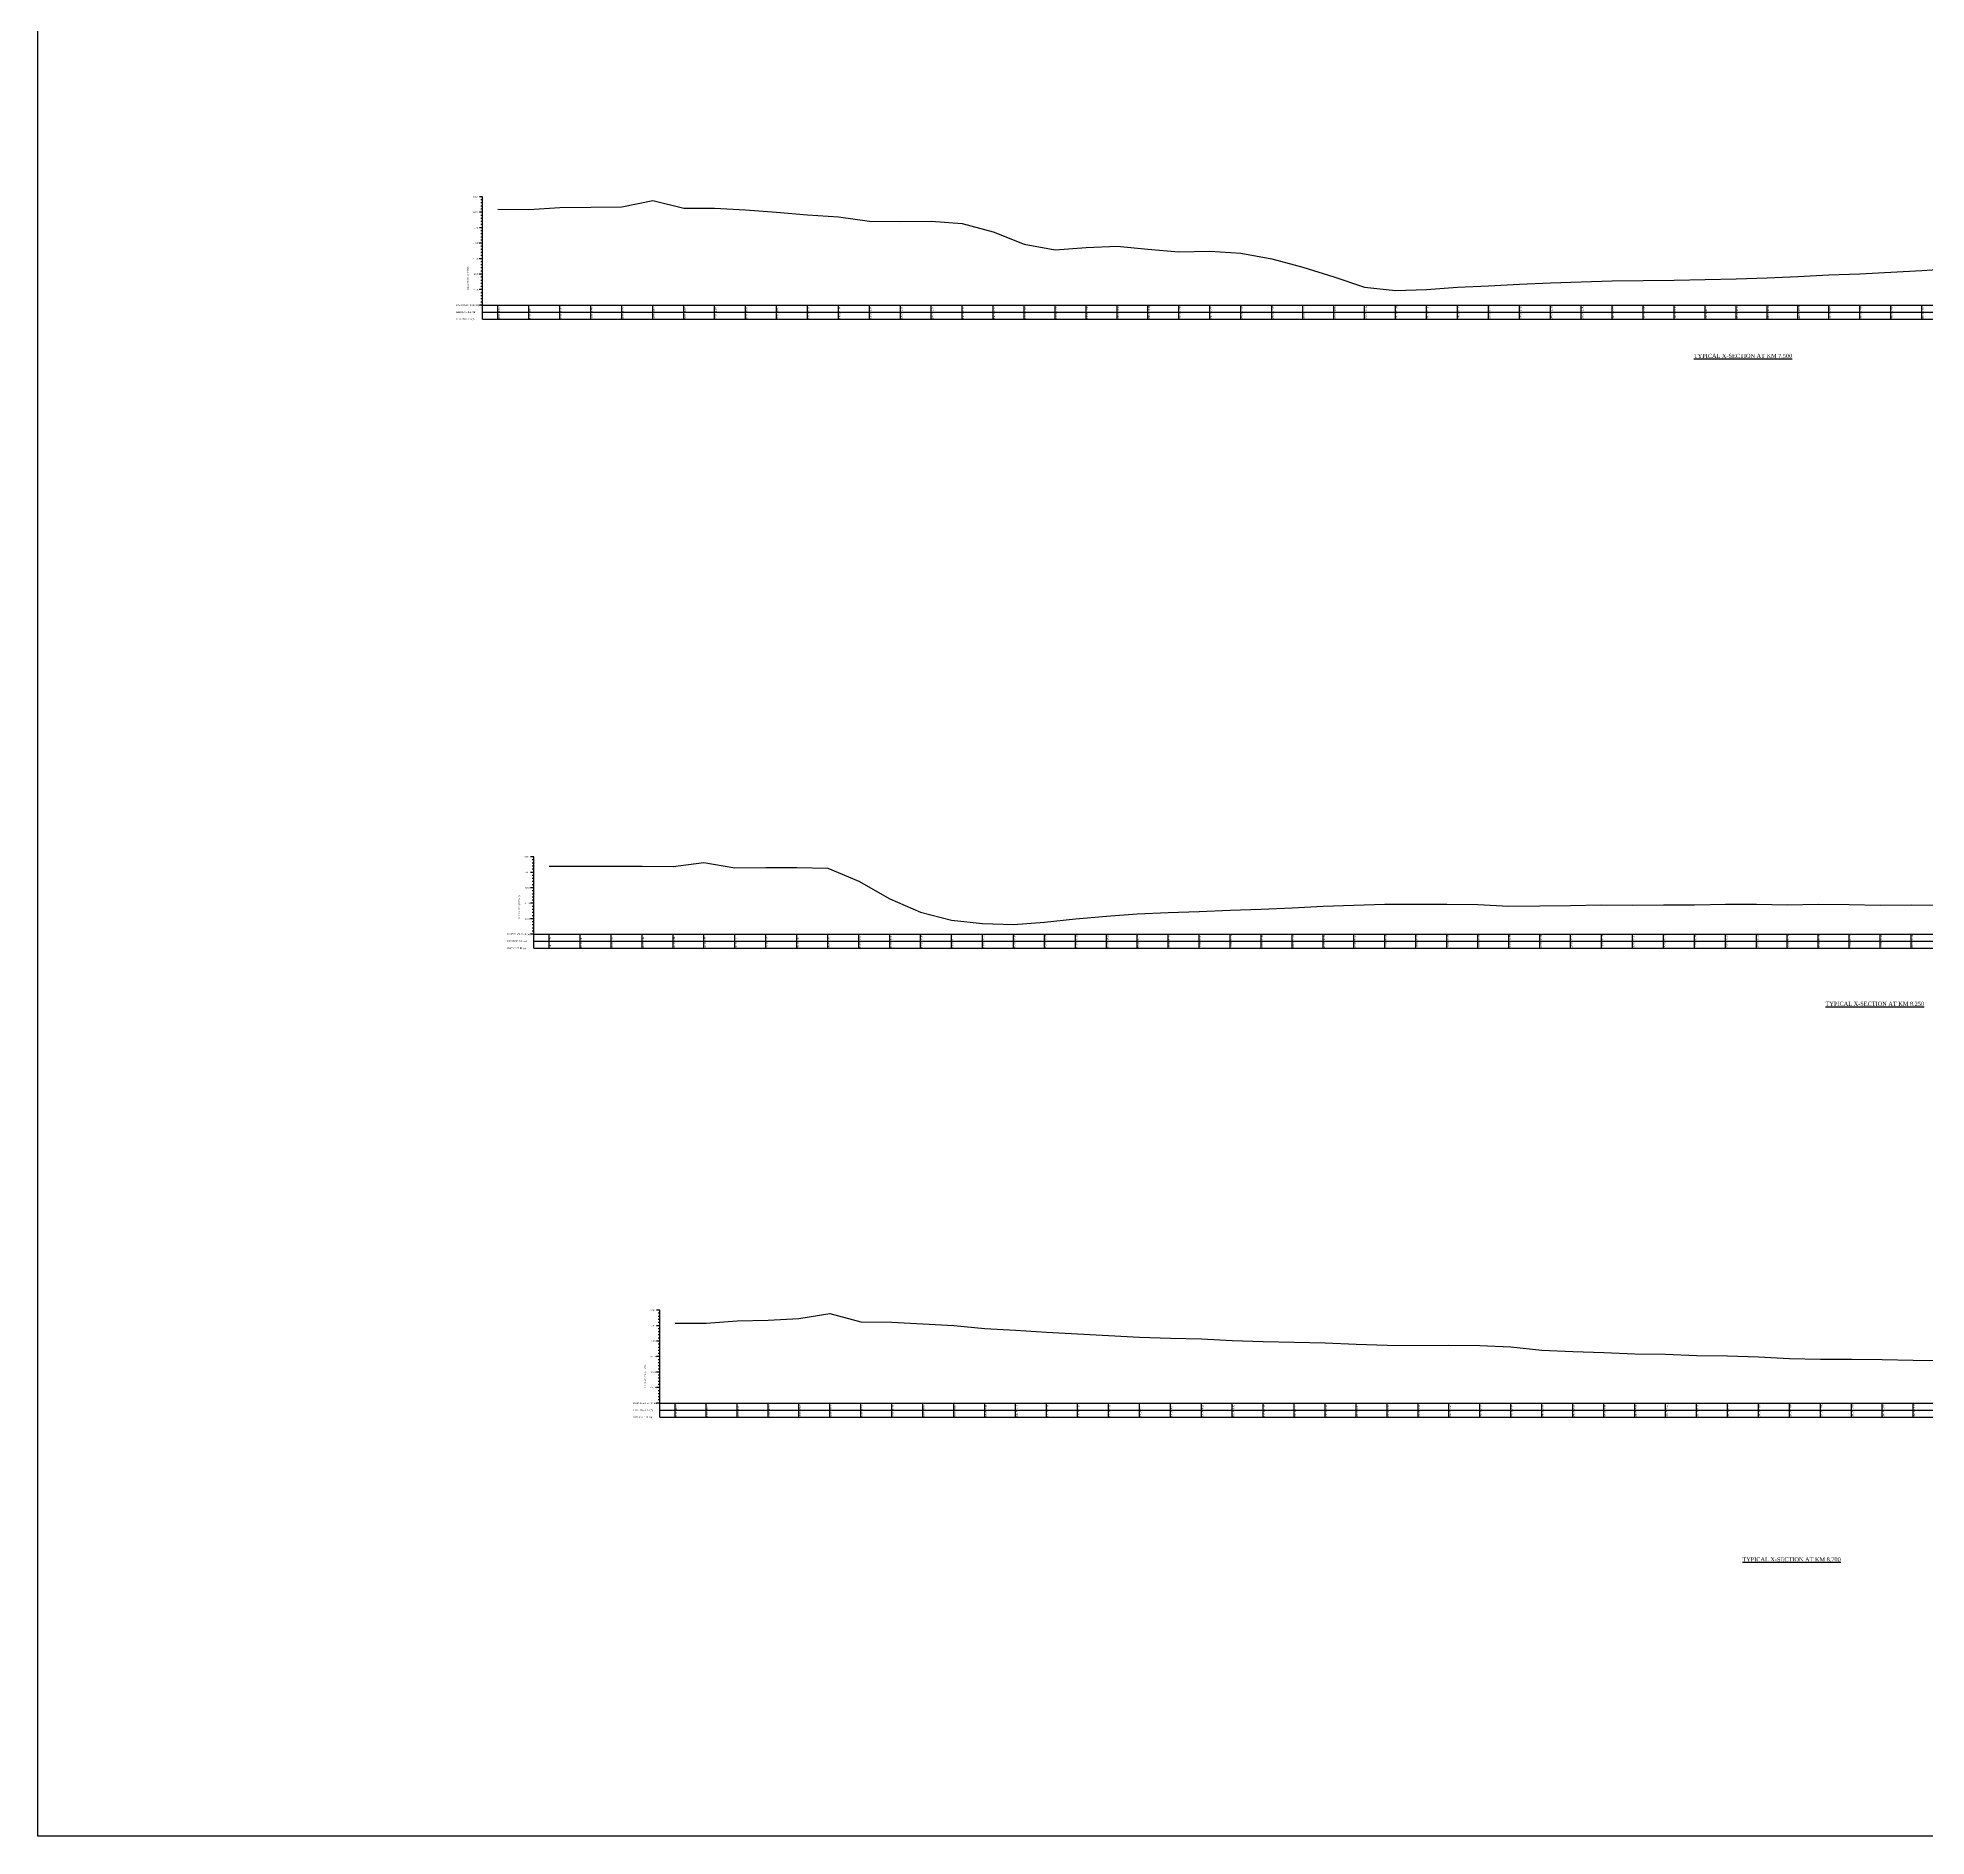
# Model space of a CAD drawing. Header units: metres. Extents: x -148477 to 168932, y -55673 to -2736.
# Drawn here: x -31369 to -30759, y -17308 to -16727 of the extents above; entities that cross this region are included whole.
import ezdxf

# ---------------------------------------------------------------- set-up
doc = ezdxf.new("R2010")
doc.units = ezdxf.units.M
doc.styles.add('liza', font='times.ttf', dxfattribs={"height": 2})
doc.styles.get("Standard").update_dxf_attribs({"font": 'times.ttf'})

msp = doc.modelspace()

# ---------------------------------------------------------------- linework, layer by layer
at = {"linetype": 'Continuous', "lineweight": -3, "ltscale": 0.5}
for p, q in [((-31225.0405, -16777.9411), (-31226.0405, -16777.9411)), ((-31225.0405, -16817.4411), (-31225.0405, -16777.9411)), ((-31225.0405, -16782.9411), (-31226.0405, -16782.9411)), ((-31225.0405, -16778.9411), (-31225.5405, -16778.9411)), ((-31225.0405, -16779.9411), (-31225.5405, -16779.9411)), ((-31225.0405, -16780.9411), (-31225.5405, -16780.9411)), ((-31225.0405, -16781.9411), (-31225.5405, -16781.9411)), ((-31225.0405, -16783.9411), (-31225.5405, -16783.9411)), ((-31225.0405, -16787.9411), (-31226.0405, -16787.9411)), ((-31225.0405, -16784.9411), (-31225.5405, -16784.9411)), ((-31225.0405, -16785.9411), (-31225.5405, -16785.9411)), ((-31225.0405, -16786.9411), (-31225.5405, -16786.9411)), ((-31225.0405, -16788.9411), (-31225.5405, -16788.9411)), ((-31225.0405, -16789.9411), (-31225.5405, -16789.9411)), ((-31225.0405, -16792.9411), (-31226.0405, -16792.9411)), ((-31225.0405, -16790.9411), (-31225.5405, -16790.9411)), ((-31225.0405, -16791.9411), (-31225.5405, -16791.9411)), ((-31225.0405, -16793.9411), (-31225.5405, -16793.9411)), ((-31225.0405, -16794.9411), (-31225.5405, -16794.9411)), ((-31225.0405, -16795.9411), (-31225.5405, -16795.9411)), ((-31225.0405, -16797.9411), (-31226.0405, -16797.9411)), ((-31225.0405, -16796.9411), (-31225.5405, -16796.9411)), ((-31225.0405, -16798.9411), (-31225.5405, -16798.9411)), ((-31225.0405, -16799.9411), (-31225.5405, -16799.9411)), ((-31225.0405, -16800.9411), (-31225.5405, -16800.9411)), ((-31225.0405, -16801.9411), (-31225.5405, -16801.9411)), ((-31225.0405, -16802.9411), (-31226.0405, -16802.9411)), ((-31225.0405, -16807.9411), (-31226.0405, -16807.9411)), ((-31225.0405, -16803.9411), (-31225.5405, -16803.9411)), ((-31225.0405, -16804.9411), (-31225.5405, -16804.9411)), ((-31225.0405, -16805.9411), (-31225.5405, -16805.9411)), ((-31225.0405, -16806.9411), (-31225.5405, -16806.9411)), ((-31225.0405, -16812.9411), (-31226.0405, -16812.9411)), ((-31225.0405, -16808.9411), (-31225.5405, -16808.9411)), ((-31225.0405, -16809.9411), (-31225.5405, -16809.9411)), ((-31225.0405, -16810.9411), (-31225.5405, -16810.9411)), ((-31225.0405, -16811.9411), (-31225.5405, -16811.9411)), ((-31225.0405, -16812.9411), (-30380.0405, -16812.9411)), ((-31220.0405, -16817.4411), (-31220.0405, -16812.9411)), ((-31210.0405, -16817.4411), (-31210.0405, -16812.9411)), ((-31200.0405, -16817.4411), (-31200.0405, -16812.9411)), ((-31190.0405, -16817.4411), (-31190.0405, -16812.9411)), ((-31180.0405, -16817.4411), (-31180.0405, -16812.9411)), ((-31170.0405, -16817.4411), (-31170.0405, -16812.9411)), ((-31160.0405, -16817.4411), (-31160.0405, -16812.9411)), ((-31150.0405, -16817.4411), (-31150.0405, -16812.9411)), ((-31140.0405, -16817.4411), (-31140.0405, -16812.9411)), ((-31130.0405, -16817.4411), (-31130.0405, -16812.9411)), ((-31120.0405, -16817.4411), (-31120.0405, -16812.9411)), ((-31110.0405, -16817.4411), (-31110.0405, -16812.9411)), ((-31100.0405, -16817.4411), (-31100.0405, -16812.9411)), ((-31090.0405, -16817.4411), (-31090.0405, -16812.9411)), ((-31080.0405, -16817.4411), (-31080.0405, -16812.9411)), ((-31070.0405, -16817.4411), (-31070.0405, -16812.9411)), ((-31060.0405, -16817.4411), (-31060.0405, -16812.9411)), ((-31050.0405, -16817.4411), (-31050.0405, -16812.9411)), ((-31040.0405, -16817.4411), (-31040.0405, -16812.9411)), ((-31030.0405, -16817.4411), (-31030.0405, -16812.9411)), ((-31020.0405, -16817.4411), (-31020.0405, -16812.9411)), ((-31010.0405, -16817.4411), (-31010.0405, -16812.9411)), ((-31000.0405, -16817.4411), (-31000.0405, -16812.9411)), ((-30990.0405, -16817.4411), (-30990.0405, -16812.9411)), ((-30980.0405, -16817.4411), (-30980.0405, -16812.9411)), ((-30970.0405, -16817.4411), (-30970.0405, -16812.9411)), ((-30960.0405, -16817.4411), (-30960.0405, -16812.9411)), ((-30950.0405, -16817.4411), (-30950.0405, -16812.9411)), ((-30940.0405, -16817.4411), (-30940.0405, -16812.9411)), ((-30930.0405, -16817.4411), (-30930.0405, -16812.9411)), ((-30920.0405, -16817.4411), (-30920.0405, -16812.9411)), ((-30910.0405, -16817.4411), (-30910.0405, -16812.9411)), ((-30900.0405, -16817.4411), (-30900.0405, -16812.9411)), ((-30890.0405, -16817.4411), (-30890.0405, -16812.9411)), ((-30880.0405, -16817.4411), (-30880.0405, -16812.9411)), ((-30870.0405, -16817.4411), (-30870.0405, -16812.9411)), ((-30860.0405, -16817.4411), (-30860.0405, -16812.9411)), ((-30850.0405, -16817.4411), (-30850.0405, -16812.9411)), ((-30840.0405, -16817.4411), (-30840.0405, -16812.9411)), ((-30830.0405, -16817.4411), (-30830.0405, -16812.9411)), ((-30820.0405, -16817.4411), (-30820.0405, -16812.9411)), ((-30810.0405, -16817.4411), (-30810.0405, -16812.9411)), ((-30800.0405, -16817.4411), (-30800.0405, -16812.9411)), ((-30790.0405, -16817.4411), (-30790.0405, -16812.9411)), ((-30780.0405, -16817.4411), (-30780.0405, -16812.9411)), ((-30770.0405, -16817.4411), (-30770.0405, -16812.9411)), ((-30760.0405, -16817.4411), (-30760.0405, -16812.9411)), ((-31225.0405, -16815.1911), (-30380.0405, -16815.1911)), ((-31225.0405, -16817.4411), (-30380.0405, -16817.4411)), ((-31208.4936, -16991.2142), (-31209.4936, -16991.2142)), ((-31208.4936, -17020.7142), (-31208.4936, -16991.2142)), ((-31208.4936, -16996.2142), (-31209.4936, -16996.2142)), ((-31208.4936, -16992.2142), (-31208.9936, -16992.2142)), ((-31208.4936, -16993.2142), (-31208.9936, -16993.2142)), ((-31208.4936, -16994.2142), (-31208.9936, -16994.2142)), ((-31208.4936, -16995.2142), (-31208.9936, -16995.2142)), ((-31208.4936, -16997.2142), (-31208.9936, -16997.2142)), ((-31208.4936, -17001.2142), (-31209.4936, -17001.2142)), ((-31208.4936, -16998.2142), (-31208.9936, -16998.2142)), ((-31208.4936, -16999.2142), (-31208.9936, -16999.2142)), ((-31208.4936, -17000.2142), (-31208.9936, -17000.2142)), ((-31208.4936, -17002.2142), (-31208.9936, -17002.2142)), ((-31208.4936, -17003.2142), (-31208.9936, -17003.2142)), ((-31208.4936, -17006.2142), (-31209.4936, -17006.2142)), ((-31208.4936, -17004.2142), (-31208.9936, -17004.2142)), ((-31208.4936, -17005.2142), (-31208.9936, -17005.2142)), ((-31208.4936, -17007.2142), (-31208.9936, -17007.2142)), ((-31208.4936, -17008.2142), (-31208.9936, -17008.2142)), ((-31208.4936, -17009.2142), (-31208.9936, -17009.2142)), ((-31208.4936, -17011.2142), (-31209.4936, -17011.2142)), ((-31208.4936, -17010.2142), (-31208.9936, -17010.2142)), ((-31208.4936, -17012.2142), (-31208.9936, -17012.2142)), ((-31208.4936, -17013.2142), (-31208.9936, -17013.2142)), ((-31208.4936, -17014.2142), (-31208.9936, -17014.2142)), ((-31208.4936, -17015.2142), (-31208.9936, -17015.2142)), ((-31208.4936, -17016.2142), (-31209.4936, -17016.2142)), ((-31208.4936, -17016.2142), (-30233.4936, -17016.2142)), ((-31208.4936, -17018.4642), (-30233.4936, -17018.4642)), ((-31208.4936, -17020.7142), (-30233.4936, -17020.7142)), ((-31203.4936, -17020.7142), (-31203.4936, -17016.2142)), ((-31193.4936, -17020.7142), (-31193.4936, -17016.2142)), ((-31183.4936, -17020.7142), (-31183.4936, -17016.2142)), ((-31173.4936, -17020.7142), (-31173.4936, -17016.2142)), ((-31163.4936, -17020.7142), (-31163.4936, -17016.2142)), ((-31153.4936, -17020.7142), (-31153.4936, -17016.2142)), ((-31143.4936, -17020.7142), (-31143.4936, -17016.2142)), ((-31133.4936, -17020.7142), (-31133.4936, -17016.2142)), ((-31123.4936, -17020.7142), (-31123.4936, -17016.2142)), ((-31113.4936, -17020.7142), (-31113.4936, -17016.2142)), ((-31103.4936, -17020.7142), (-31103.4936, -17016.2142)), ((-31093.4936, -17020.7142), (-31093.4936, -17016.2142)), ((-31083.4936, -17020.7142), (-31083.4936, -17016.2142)), ((-31073.4936, -17020.7142), (-31073.4936, -17016.2142)), ((-31063.4936, -17020.7142), (-31063.4936, -17016.2142)), ((-31053.4936, -17020.7142), (-31053.4936, -17016.2142)), ((-31043.4936, -17020.7142), (-31043.4936, -17016.2142)), ((-31033.4936, -17020.7142), (-31033.4936, -17016.2142)), ((-31023.4936, -17020.7142), (-31023.4936, -17016.2142)), ((-31013.4936, -17020.7142), (-31013.4936, -17016.2142)), ((-31003.4936, -17020.7142), (-31003.4936, -17016.2142)), ((-30993.4936, -17020.7142), (-30993.4936, -17016.2142)), ((-30983.4936, -17020.7142), (-30983.4936, -17016.2142)), ((-30973.4936, -17020.7142), (-30973.4936, -17016.2142)), ((-30963.4936, -17020.7142), (-30963.4936, -17016.2142)), ((-30953.4936, -17020.7142), (-30953.4936, -17016.2142)), ((-30943.4936, -17020.7142), (-30943.4936, -17016.2142)), ((-30933.4936, -17020.7142), (-30933.4936, -17016.2142)), ((-30923.4936, -17020.7142), (-30923.4936, -17016.2142)), ((-30913.4936, -17020.7142), (-30913.4936, -17016.2142)), ((-30903.4936, -17020.7142), (-30903.4936, -17016.2142)), ((-30893.4936, -17020.7142), (-30893.4936, -17016.2142)), ((-30883.4936, -17020.7142), (-30883.4936, -17016.2142)), ((-30873.4936, -17020.7142), (-30873.4936, -17016.2142)), ((-30863.4936, -17020.7142), (-30863.4936, -17016.2142)), ((-30853.4936, -17020.7142), (-30853.4936, -17016.2142)), ((-30843.4936, -17020.7142), (-30843.4936, -17016.2142)), ((-30833.4936, -17020.7142), (-30833.4936, -17016.2142)), ((-30823.4936, -17020.7142), (-30823.4936, -17016.2142)), ((-30813.4936, -17020.7142), (-30813.4936, -17016.2142)), ((-30803.4936, -17020.7142), (-30803.4936, -17016.2142)), ((-30793.4936, -17020.7142), (-30793.4936, -17016.2142)), ((-30783.4936, -17020.7142), (-30783.4936, -17016.2142)), ((-30773.4936, -17020.7142), (-30773.4936, -17016.2142)), ((-30763.4936, -17020.7142), (-30763.4936, -17016.2142)), ((-31167.7979, -17137.6902), (-31168.7979, -17137.6902)), ((-31167.7979, -17172.1902), (-31167.7979, -17137.6902)), ((-31167.7979, -17142.6902), (-31168.7979, -17142.6902)), ((-31167.7979, -17138.6902), (-31168.2979, -17138.6902)), ((-31167.7979, -17139.6902), (-31168.2979, -17139.6902)), ((-31167.7979, -17140.6902), (-31168.2979, -17140.6902)), ((-31167.7979, -17141.6902), (-31168.2979, -17141.6902)), ((-31167.7979, -17143.6902), (-31168.2979, -17143.6902)), ((-31167.7979, -17147.6902), (-31168.7979, -17147.6902)), ((-31167.7979, -17144.6902), (-31168.2979, -17144.6902)), ((-31167.7979, -17145.6902), (-31168.2979, -17145.6902)), ((-31167.7979, -17146.6902), (-31168.2979, -17146.6902)), ((-31167.7979, -17148.6902), (-31168.2979, -17148.6902)), ((-31167.7979, -17149.6902), (-31168.2979, -17149.6902)), ((-31167.7979, -17152.6902), (-31168.7979, -17152.6902)), ((-31167.7979, -17150.6902), (-31168.2979, -17150.6902)), ((-31167.7979, -17151.6902), (-31168.2979, -17151.6902)), ((-31167.7979, -17153.6902), (-31168.2979, -17153.6902)), ((-31167.7979, -17154.6902), (-31168.2979, -17154.6902)), ((-31167.7979, -17155.6902), (-31168.2979, -17155.6902)), ((-31167.7979, -17157.6902), (-31168.7979, -17157.6902)), ((-31167.7979, -17156.6902), (-31168.2979, -17156.6902)), ((-31167.7979, -17158.6902), (-31168.2979, -17158.6902)), ((-31167.7979, -17159.6902), (-31168.2979, -17159.6902)), ((-31167.7979, -17160.6902), (-31168.2979, -17160.6902)), ((-31167.7979, -17161.6902), (-31168.2979, -17161.6902)), ((-31167.7979, -17162.6902), (-31168.7979, -17162.6902)), ((-31167.7979, -17167.6902), (-31168.7979, -17167.6902)), ((-31167.7979, -17163.6902), (-31168.2979, -17163.6902)), ((-31167.7979, -17164.6902), (-31168.2979, -17164.6902)), ((-31167.7979, -17165.6902), (-31168.2979, -17165.6902)), ((-31167.7979, -17166.6902), (-31168.2979, -17166.6902)), ((-31167.7979, -17167.6902), (-30452.7979, -17167.6902)), ((-31162.7979, -17172.1902), (-31162.7979, -17167.6902)), ((-31152.7979, -17172.1902), (-31152.7979, -17167.6902)), ((-31142.7979, -17172.1902), (-31142.7979, -17167.6902)), ((-31132.7979, -17172.1902), (-31132.7979, -17167.6902)), ((-31122.7979, -17172.1902), (-31122.7979, -17167.6902)), ((-31112.7979, -17172.1902), (-31112.7979, -17167.6902)), ((-31102.7979, -17172.1902), (-31102.7979, -17167.6902)), ((-31092.7979, -17172.1902), (-31092.7979, -17167.6902)), ((-31082.7979, -17172.1902), (-31082.7979, -17167.6902)), ((-31072.7979, -17172.1902), (-31072.7979, -17167.6902)), ((-31062.7979, -17172.1902), (-31062.7979, -17167.6902)), ((-31052.7979, -17172.1902), (-31052.7979, -17167.6902)), ((-31042.7979, -17172.1902), (-31042.7979, -17167.6902)), ((-31032.7979, -17172.1902), (-31032.7979, -17167.6902)), ((-31022.7979, -17172.1902), (-31022.7979, -17167.6902)), ((-31012.7979, -17172.1902), (-31012.7979, -17167.6902)), ((-31002.7979, -17172.1902), (-31002.7979, -17167.6902)), ((-30992.7979, -17172.1902), (-30992.7979, -17167.6902)), ((-30982.7979, -17172.1902), (-30982.7979, -17167.6902)), ((-30972.7979, -17172.1902), (-30972.7979, -17167.6902)), ((-30962.7979, -17172.1902), (-30962.7979, -17167.6902)), ((-30952.7979, -17172.1902), (-30952.7979, -17167.6902)), ((-30942.7979, -17172.1902), (-30942.7979, -17167.6902)), ((-30932.7979, -17172.1902), (-30932.7979, -17167.6902)), ((-30922.7979, -17172.1902), (-30922.7979, -17167.6902)), ((-30912.7979, -17172.1902), (-30912.7979, -17167.6902)), ((-30902.7979, -17172.1902), (-30902.7979, -17167.6902)), ((-30892.7979, -17172.1902), (-30892.7979, -17167.6902)), ((-30882.7979, -17172.1902), (-30882.7979, -17167.6902)), ((-30872.7979, -17172.1902), (-30872.7979, -17167.6902)), ((-30862.7979, -17172.1902), (-30862.7979, -17167.6902)), ((-30852.7979, -17172.1902), (-30852.7979, -17167.6902)), ((-30842.7979, -17172.1902), (-30842.7979, -17167.6902)), ((-30832.7979, -17172.1902), (-30832.7979, -17167.6902)), ((-30822.7979, -17172.1902), (-30822.7979, -17167.6902)), ((-30812.7979, -17172.1902), (-30812.7979, -17167.6902)), ((-30802.7979, -17172.1902), (-30802.7979, -17167.6902)), ((-30792.7979, -17172.1902), (-30792.7979, -17167.6902)), ((-30782.7979, -17172.1902), (-30782.7979, -17167.6902)), ((-30772.7979, -17172.1902), (-30772.7979, -17167.6902)), ((-30762.7979, -17172.1902), (-30762.7979, -17167.6902)), ((-31167.7979, -17169.9402), (-30452.7979, -17169.9402)), ((-31167.7979, -17172.1902), (-30452.7979, -17172.1902))]:
    msp.add_line(p, q, dxfattribs=at)
at = {"color": 6, "linetype": 'Continuous', "lineweight": -3, "ltscale": 0.5}
msp.add_lwpolyline([(-31368.7252, -16145.4877), (-30169.5198, -16145.4877), (-30169.5198, -17307.6387), (-31368.7252, -17307.6387)], close=True, dxfattribs=at)
at = {"linetype": 'Continuous', "lineweight": -3, "ltscale": 0.5}
for points in [[(-31220.0405, -16781.8911), (-31210.0405, -16782.0011), (-31200.0405, -16781.4311), (-31190.0405, -16781.2611), (-31180.0405, -16781.1911), (-31170.0405, -16779.0911), (-31160.0405, -16781.6411), (-31150.0405, -16781.6611), (-31140.0405, -16782.1811), (-31130.0405, -16782.8811), (-31120.0405, -16783.7611), (-31110.0405, -16784.4011), (-31100.0405, -16785.8011), (-31090.0405, -16785.9511), (-31080.0405, -16785.8011), (-31070.0405, -16786.6111), (-31060.0405, -16789.3011), (-31050.0405, -16793.2811), (-31040.0405, -16795.0411), (-31030.0405, -16794.3711), (-31020.0405, -16793.9411), (-31010.0405, -16794.8511), (-31000.0405, -16795.7411), (-30990.0405, -16795.4811), (-30980.0405, -16796.2011), (-30970.0405, -16798.0211), (-30960.0405, -16800.6411), (-30950.0405, -16803.8011), (-30940.0405, -16807.1611), (-30930.0405, -16808.2511), (-30920.0405, -16807.9111), (-30910.0405, -16807.1811), (-30900.0405, -16806.6911), (-30890.0405, -16806.2011), (-30880.0405, -16805.7511), (-30870.0405, -16805.3911), (-30860.0405, -16805.1411), (-30850.0405, -16804.9811), (-30840.0405, -16804.8711), (-30830.0405, -16804.7111), (-30820.0405, -16804.4611), (-30810.0405, -16804.1311), (-30800.0405, -16803.6511), (-30790.0405, -16803.2011), (-30780.0405, -16802.8011), (-30770.0405, -16802.2811), (-30760.0405, -16801.7311), (-30750.0405, -16801.1611)], [(-31203.4936, -16994.2342), (-31193.4936, -16994.2042), (-31183.4936, -16994.2442), (-31173.4936, -16994.2342), (-31163.4936, -16994.3742), (-31153.4936, -16993.0742), (-31143.4936, -16994.7042), (-31133.4936, -16994.6242), (-31123.4936, -16994.5942), (-31113.4936, -16994.8242), (-31103.4936, -16999.0342), (-31093.4936, -17004.7742), (-31083.4936, -17009.0342), (-31073.4936, -17011.6642), (-31063.4936, -17012.7642), (-31053.4936, -17013.0742), (-31043.4936, -17012.3542), (-31033.4936, -17011.2442), (-31023.4936, -17010.3742), (-31013.4936, -17009.6342), (-31003.4936, -17009.1642), (-30993.4936, -17008.8242), (-30983.4936, -17008.4642), (-30973.4936, -17008.1042), (-30963.4936, -17007.7142), (-30953.4936, -17007.0942), (-30943.4936, -17006.7742), (-30933.4936, -17006.5042), (-30923.4936, -17006.4442), (-30913.4936, -17006.5442), (-30903.4936, -17006.6042), (-30893.4936, -17007.0942), (-30883.4936, -17007.0542), (-30873.4936, -17006.9642), (-30863.4936, -17006.7542), (-30853.4936, -17006.8242), (-30843.4936, -17006.6642), (-30833.4936, -17006.6742), (-30823.4936, -17006.5042), (-30813.4936, -17006.5442), (-30803.4936, -17006.6542), (-30793.4936, -17006.5042), (-30783.4936, -17006.6442), (-30773.4936, -17006.7942), (-30763.4936, -17006.7542), (-30753.4936, -17006.7842)], [(-31162.7979, -17141.9002), (-31152.7979, -17141.9202), (-31142.7979, -17141.0802), (-31132.7979, -17140.9402), (-31122.7979, -17140.3602), (-31112.7979, -17138.7602), (-31102.7979, -17141.4602), (-31092.7979, -17141.5902), (-31082.7979, -17142.1102), (-31072.7979, -17142.6102), (-31062.7979, -17143.5702), (-31052.7979, -17144.0902), (-31042.7979, -17144.8302), (-31032.7979, -17145.3602), (-31022.7979, -17145.8202), (-31012.7979, -17146.4002), (-31002.7979, -17146.7002), (-30992.7979, -17146.9802), (-30982.7979, -17147.5102), (-30972.7979, -17147.7702), (-30962.7979, -17148.0002), (-30952.7979, -17148.2702), (-30942.7979, -17148.6602), (-30932.7979, -17148.9402), (-30922.7979, -17149.0502), (-30912.7979, -17148.9502), (-30902.7979, -17149.0502), (-30892.7979, -17149.5102), (-30882.7979, -17150.6202), (-30872.7979, -17150.9702), (-30862.7979, -17151.3502), (-30852.7979, -17151.7802), (-30842.7979, -17151.9002), (-30832.7979, -17152.2702), (-30822.7979, -17152.4502), (-30812.7979, -17152.7302), (-30802.7979, -17153.3302), (-30792.7979, -17153.5102), (-30782.7979, -17153.5502), (-30772.7979, -17153.6302), (-30762.7979, -17153.7702), (-30752.7979, -17153.9602)]]:
    msp.add_lwpolyline(points, dxfattribs=at)

# ---------------------------------------------------------------- texts
at = {"linetype": 'Continuous', "lineweight": -3, "ltscale": 0.5, "char_height": 0.5, "attachment_point": 1, "style": 'liza'}
for s, insert, width in [('5.00', (-31228.0405, -16777.6911), 2), ('0.00', (-31228.0405, -16782.6911), 2), ('-5.00', (-31228.0405, -16787.6911), 2), ('-10.00', (-31228.0405, -16792.6911), 2), ('-15.00', (-31228.0405, -16797.6911), 2), ('-20.00', (-31228.0405, -16802.6911), 2), ('-25.00', (-31228.0405, -16807.6911), 2), ('DATUM AT -30.00 (m)', (-31233.5405, -16812.6911), 7.5), ('EXISTING R.L. (m)', (-31233.5405, -16814.9411), 7.5), ('DISTANCE IN (m)', (-31233.5405, -16817.1911), 7.5), ('5.00', (-31211.4936, -16990.9642), 2), ('0.00', (-31211.4936, -16995.9642), 2), ('-5.00', (-31211.4936, -17000.9642), 2), ('-10.00', (-31211.4936, -17005.9642), 2), ('DATUM AT -20.00 (m)', (-31216.9936, -17015.9642), 7.5), ('-15.00', (-31211.4936, -17010.9642), 2), ('EXISTING R.L. (m)', (-31216.9936, -17018.2142), 7.5), ('DISTANCE IN (m)', (-31216.9936, -17020.4642), 7.5), ('5.00', (-31170.7979, -17137.4402), 2), ('0.00', (-31170.7979, -17142.4402), 2), ('-5.00', (-31170.7979, -17147.4402), 2), ('-10.00', (-31170.7979, -17152.4402), 2), ('-15.00', (-31170.7979, -17157.4402), 2), ('-20.00', (-31170.7979, -17162.4402), 2), ('DATUM AT -25.00 (m)', (-31176.2979, -17167.4402), 7.5), ('EXISTING R.L. (m)', (-31176.2979, -17169.6902), 7.5), ('DISTANCE IN (m)', (-31176.2979, -17171.9402), 7.5)]:
    msp.add_mtext(s, dxfattribs=dict(at, insert=insert, width=width))
at = {"linetype": 'Continuous', "lineweight": -3, "ltscale": 0.5, "char_height": 0.5, "attachment_point": 1, "rotation": 90, "style": 'liza'}
for s, insert, width in [('ELEVATION (m PWD)', (-31230.0405, -16807.9411), 10), ('1.05', (-31219.9405, -16815.0911), 2.15), ('0.94', (-31209.9405, -16815.0911), 2.15), ('1.51', (-31199.9405, -16815.0911), 2.15), ('1.68', (-31189.9405, -16815.0911), 2.15), ('1.75', (-31179.9405, -16815.0911), 2.15), ('3.85', (-31169.9405, -16815.0911), 2.15), ('1.30', (-31159.9405, -16815.0911), 2.15), ('1.28', (-31149.9405, -16815.0911), 2.15), ('0.76', (-31139.9405, -16815.0911), 2.15), ('0.06', (-31129.9405, -16815.0911), 2.15), ('-0.82', (-31119.9405, -16815.0911), 2.15), ('-1.46', (-31109.9405, -16815.0911), 2.15), ('-2.86', (-31099.9405, -16815.0911), 2.15), ('-3.01', (-31089.9405, -16815.0911), 2.15), ('-2.86', (-31079.9405, -16815.0911), 2.15), ('-3.67', (-31069.9405, -16815.0911), 2.15), ('-6.36', (-31059.9405, -16815.0911), 2.15), ('-10.34', (-31049.9405, -16815.0911), 2.15), ('-12.10', (-31039.9405, -16815.0911), 2.15), ('-11.43', (-31029.9405, -16815.0911), 2.15), ('-11.00', (-31019.9405, -16815.0911), 2.15), ('-11.91', (-31009.9405, -16815.0911), 2.15), ('-12.80', (-30999.9405, -16815.0911), 2.15), ('-12.54', (-30989.9405, -16815.0911), 2.15), ('-13.26', (-30979.9405, -16815.0911), 2.15), ('-15.08', (-30969.9405, -16815.0911), 2.15), ('-17.70', (-30959.9405, -16815.0911), 2.15), ('-20.86', (-30949.9405, -16815.0911), 2.15), ('-24.22', (-30939.9405, -16815.0911), 2.15), ('-25.31', (-30929.9405, -16815.0911), 2.15), ('-24.97', (-30919.9405, -16815.0911), 2.15), ('-24.24', (-30909.9405, -16815.0911), 2.15), ('-23.75', (-30899.9405, -16815.0911), 2.15), ('-23.26', (-30889.9405, -16815.0911), 2.15), ('-22.81', (-30879.9405, -16815.0911), 2.15), ('-22.45', (-30869.9405, -16815.0911), 2.15), ('-22.20', (-30859.9405, -16815.0911), 2.15), ('-22.04', (-30849.9405, -16815.0911), 2.15), ('-21.93', (-30839.9405, -16815.0911), 2.15), ('-21.77', (-30829.9405, -16815.0911), 2.15), ('-21.52', (-30819.9405, -16815.0911), 2.15), ('-21.19', (-30809.9405, -16815.0911), 2.15), ('-20.71', (-30799.9405, -16815.0911), 2.15), ('-20.26', (-30789.9405, -16815.0911), 2.15), ('-19.86', (-30779.9405, -16815.0911), 2.15), ('-19.34', (-30769.9405, -16815.0911), 2.15), ('-18.79', (-30759.9405, -16815.0911), 2.15), ('0.00', (-31219.9405, -16817.3411), 2.15), ('10.00', (-31209.9405, -16817.3411), 2.15), ('20.00', (-31199.9405, -16817.3411), 2.15), ('30.00', (-31189.9405, -16817.3411), 2.15), ('40.00', (-31179.9405, -16817.3411), 2.15), ('50.00', (-31169.9405, -16817.3411), 2.15), ('60.00', (-31159.9405, -16817.3411), 2.15), ('70.00', (-31149.9405, -16817.3411), 2.15), ('80.00', (-31139.9405, -16817.3411), 2.15), ('90.00', (-31129.9405, -16817.3411), 2.15), ('100.00', (-31119.9405, -16817.3411), 2.15), ('110.00', (-31109.9405, -16817.3411), 2.15), ('120.00', (-31099.9405, -16817.3411), 2.15), ('130.00', (-31089.9405, -16817.3411), 2.15), ('140.00', (-31079.9405, -16817.3411), 2.15), ('150.00', (-31069.9405, -16817.3411), 2.15), ('160.00', (-31059.9405, -16817.3411), 2.15), ('170.00', (-31049.9405, -16817.3411), 2.15), ('180.00', (-31039.9405, -16817.3411), 2.15), ('190.00', (-31029.9405, -16817.3411), 2.15), ('200.00', (-31019.9405, -16817.3411), 2.15), ('210.00', (-31009.9405, -16817.3411), 2.15), ('220.00', (-30999.9405, -16817.3411), 2.15), ('230.00', (-30989.9405, -16817.3411), 2.15), ('240.00', (-30979.9405, -16817.3411), 2.15), ('250.00', (-30969.9405, -16817.3411), 2.15), ('260.00', (-30959.9405, -16817.3411), 2.15), ('270.00', (-30949.9405, -16817.3411), 2.15), ('280.00', (-30939.9405, -16817.3411), 2.15), ('290.00', (-30929.9405, -16817.3411), 2.15), ('300.00', (-30919.9405, -16817.3411), 2.15), ('310.00', (-30909.9405, -16817.3411), 2.15), ('320.00', (-30899.9405, -16817.3411), 2.15), ('330.00', (-30889.9405, -16817.3411), 2.15), ('340.00', (-30879.9405, -16817.3411), 2.15), ('350.00', (-30869.9405, -16817.3411), 2.15), ('360.00', (-30859.9405, -16817.3411), 2.15), ('370.00', (-30849.9405, -16817.3411), 2.15), ('380.00', (-30839.9405, -16817.3411), 2.15), ('390.00', (-30829.9405, -16817.3411), 2.15), ('400.00', (-30819.9405, -16817.3411), 2.15), ('410.00', (-30809.9405, -16817.3411), 2.15), ('420.00', (-30799.9405, -16817.3411), 2.15), ('430.00', (-30789.9405, -16817.3411), 2.15), ('440.00', (-30779.9405, -16817.3411), 2.15), ('450.00', (-30769.9405, -16817.3411), 2.15), ('460.00', (-30759.9405, -16817.3411), 2.15), ('ELEVATION (m PWD)', (-31213.4936, -17011.2142), 10), ('1.98', (-31203.3936, -17018.3642), 2.15), ('0.00', (-31203.3936, -17020.6142), 2.15), ('2.01', (-31193.3936, -17018.3642), 2.15), ('10.00', (-31193.3936, -17020.6142), 2.15), ('20.00', (-31183.3936, -17020.6142), 2.15), ('1.97', (-31183.3936, -17018.3642), 2.15), ('1.98', (-31173.3936, -17018.3642), 2.15), ('30.00', (-31173.3936, -17020.6142), 2.15), ('1.84', (-31163.3936, -17018.3642), 2.15), ('40.00', (-31163.3936, -17020.6142), 2.15), ('50.00', (-31153.3936, -17020.6142), 2.15), ('3.14', (-31153.3936, -17018.3642), 2.15), ('60.00', (-31143.3936, -17020.6142), 2.15), ('1.51', (-31143.3936, -17018.3642), 2.15), ('70.00', (-31133.3936, -17020.6142), 2.15), ('1.59', (-31133.3936, -17018.3642), 2.15), ('80.00', (-31123.3936, -17020.6142), 2.15), ('1.62', (-31123.3936, -17018.3642), 2.15), ('90.00', (-31113.3936, -17020.6142), 2.15), ('1.39', (-31113.3936, -17018.3642), 2.15), ('-2.82', (-31103.3936, -17018.3642), 2.15), ('100.00', (-31103.3936, -17020.6142), 2.15), ('-8.56', (-31093.3936, -17018.3642), 2.15), ('110.00', (-31093.3936, -17020.6142), 2.15), ('-12.82', (-31083.3936, -17018.3642), 2.15), ('120.00', (-31083.3936, -17020.6142), 2.15), ('130.00', (-31073.3936, -17020.6142), 2.15), ('-15.45', (-31073.3936, -17018.3642), 2.15), ('140.00', (-31063.3936, -17020.6142), 2.15), ('-16.55', (-31063.3936, -17018.3642), 2.15), ('-16.86', (-31053.3936, -17018.3642), 2.15), ('150.00', (-31053.3936, -17020.6142), 2.15), ('160.00', (-31043.3936, -17020.6142), 2.15), ('-16.14', (-31043.3936, -17018.3642), 2.15), ('-15.03', (-31033.3936, -17018.3642), 2.15), ('170.00', (-31033.3936, -17020.6142), 2.15), ('180.00', (-31023.3936, -17020.6142), 2.15), ('-14.16', (-31023.3936, -17018.3642), 2.15), ('190.00', (-31013.3936, -17020.6142), 2.15), ('-13.42', (-31013.3936, -17018.3642), 2.15), ('200.00', (-31003.3936, -17020.6142), 2.15), ('-12.95', (-31003.3936, -17018.3642), 2.15), ('210.00', (-30993.3936, -17020.6142), 2.15), ('-12.61', (-30993.3936, -17018.3642), 2.15), ('220.00', (-30983.3936, -17020.6142), 2.15), ('-12.25', (-30983.3936, -17018.3642), 2.15), ('-11.89', (-30973.3936, -17018.3642), 2.15), ('230.00', (-30973.3936, -17020.6142), 2.15), ('-11.50', (-30963.3936, -17018.3642), 2.15), ('240.00', (-30963.3936, -17020.6142), 2.15), ('-10.88', (-30953.3936, -17018.3642), 2.15), ('250.00', (-30953.3936, -17020.6142), 2.15), ('-10.56', (-30943.3936, -17018.3642), 2.15), ('260.00', (-30943.3936, -17020.6142), 2.15), ('-10.29', (-30933.3936, -17018.3642), 2.15), ('270.00', (-30933.3936, -17020.6142), 2.15), ('-10.23', (-30923.3936, -17018.3642), 2.15), ('280.00', (-30923.3936, -17020.6142), 2.15), ('-10.33', (-30913.3936, -17018.3642), 2.15), ('290.00', (-30913.3936, -17020.6142), 2.15), ('-10.39', (-30903.3936, -17018.3642), 2.15), ('300.00', (-30903.3936, -17020.6142), 2.15), ('-10.88', (-30893.3936, -17018.3642), 2.15), ('310.00', (-30893.3936, -17020.6142), 2.15), ('-10.84', (-30883.3936, -17018.3642), 2.15), ('320.00', (-30883.3936, -17020.6142), 2.15), ('-10.75', (-30873.3936, -17018.3642), 2.15), ('330.00', (-30873.3936, -17020.6142), 2.15), ('-10.54', (-30863.3936, -17018.3642), 2.15), ('340.00', (-30863.3936, -17020.6142), 2.15), ('-10.61', (-30853.3936, -17018.3642), 2.15), ('350.00', (-30853.3936, -17020.6142), 2.15), ('-10.45', (-30843.3936, -17018.3642), 2.15), ('360.00', (-30843.3936, -17020.6142), 2.15), ('-10.46', (-30833.3936, -17018.3642), 2.15), ('370.00', (-30833.3936, -17020.6142), 2.15), ('-10.29', (-30823.3936, -17018.3642), 2.15), ('380.00', (-30823.3936, -17020.6142), 2.15), ('-10.33', (-30813.3936, -17018.3642), 2.15), ('390.00', (-30813.3936, -17020.6142), 2.15), ('-10.44', (-30803.3936, -17018.3642), 2.15), ('400.00', (-30803.3936, -17020.6142), 2.15), ('-10.29', (-30793.3936, -17018.3642), 2.15), ('410.00', (-30793.3936, -17020.6142), 2.15), ('-10.43', (-30783.3936, -17018.3642), 2.15), ('420.00', (-30783.3936, -17020.6142), 2.15), ('-10.58', (-30773.3936, -17018.3642), 2.15), ('430.00', (-30773.3936, -17020.6142), 2.15), ('-10.54', (-30763.3936, -17018.3642), 2.15), ('440.00', (-30763.3936, -17020.6142), 2.15), ('ELEVATION (m PWD)', (-31172.7979, -17162.6902), 10), ('0.79', (-31162.6979, -17169.8402), 2.15), ('0.77', (-31152.6979, -17169.8402), 2.15), ('1.61', (-31142.6979, -17169.8402), 2.15), ('1.75', (-31132.6979, -17169.8402), 2.15), ('2.33', (-31122.6979, -17169.8402), 2.15), ('3.93', (-31112.6979, -17169.8402), 2.15), ('1.23', (-31102.6979, -17169.8402), 2.15), ('1.10', (-31092.6979, -17169.8402), 2.15), ('0.58', (-31082.6979, -17169.8402), 2.15), ('0.08', (-31072.6979, -17169.8402), 2.15), ('-0.88', (-31062.6979, -17169.8402), 2.15), ('-1.40', (-31052.6979, -17169.8402), 2.15), ('-2.14', (-31042.6979, -17169.8402), 2.15), ('-2.67', (-31032.6979, -17169.8402), 2.15), ('-3.13', (-31022.6979, -17169.8402), 2.15), ('-3.71', (-31012.6979, -17169.8402), 2.15), ('-4.01', (-31002.6979, -17169.8402), 2.15), ('-4.29', (-30992.6979, -17169.8402), 2.15), ('-4.82', (-30982.6979, -17169.8402), 2.15), ('-5.08', (-30972.6979, -17169.8402), 2.15), ('-5.31', (-30962.6979, -17169.8402), 2.15), ('-5.58', (-30952.6979, -17169.8402), 2.15), ('-5.97', (-30942.6979, -17169.8402), 2.15), ('-6.25', (-30932.6979, -17169.8402), 2.15), ('-6.36', (-30922.6979, -17169.8402), 2.15), ('-6.26', (-30912.6979, -17169.8402), 2.15), ('-6.36', (-30902.6979, -17169.8402), 2.15), ('-6.82', (-30892.6979, -17169.8402), 2.15), ('-7.93', (-30882.6979, -17169.8402), 2.15), ('-8.28', (-30872.6979, -17169.8402), 2.15), ('-8.66', (-30862.6979, -17169.8402), 2.15), ('-9.09', (-30852.6979, -17169.8402), 2.15), ('-9.21', (-30842.6979, -17169.8402), 2.15), ('-9.58', (-30832.6979, -17169.8402), 2.15), ('-9.76', (-30822.6979, -17169.8402), 2.15), ('-10.04', (-30812.6979, -17169.8402), 2.15), ('-10.64', (-30802.6979, -17169.8402), 2.15), ('-10.82', (-30792.6979, -17169.8402), 2.15), ('-10.86', (-30782.6979, -17169.8402), 2.15), ('-10.94', (-30772.6979, -17169.8402), 2.15), ('-11.08', (-30762.6979, -17169.8402), 2.15), ('0.00', (-31162.6979, -17172.0902), 2.15), ('10.00', (-31152.6979, -17172.0902), 2.15), ('20.00', (-31142.6979, -17172.0902), 2.15), ('30.00', (-31132.6979, -17172.0902), 2.15), ('40.00', (-31122.6979, -17172.0902), 2.15), ('50.00', (-31112.6979, -17172.0902), 2.15), ('60.00', (-31102.6979, -17172.0902), 2.15), ('70.00', (-31092.6979, -17172.0902), 2.15), ('80.00', (-31082.6979, -17172.0902), 2.15), ('90.00', (-31072.6979, -17172.0902), 2.15), ('100.00', (-31062.6979, -17172.0902), 2.15), ('110.00', (-31052.6979, -17172.0902), 2.15), ('120.00', (-31042.6979, -17172.0902), 2.15), ('130.00', (-31032.6979, -17172.0902), 2.15), ('140.00', (-31022.6979, -17172.0902), 2.15), ('150.00', (-31012.6979, -17172.0902), 2.15), ('160.00', (-31002.6979, -17172.0902), 2.15), ('170.00', (-30992.6979, -17172.0902), 2.15), ('180.00', (-30982.6979, -17172.0902), 2.15), ('190.00', (-30972.6979, -17172.0902), 2.15), ('200.00', (-30962.6979, -17172.0902), 2.15), ('210.00', (-30952.6979, -17172.0902), 2.15), ('220.00', (-30942.6979, -17172.0902), 2.15), ('230.00', (-30932.6979, -17172.0902), 2.15), ('240.00', (-30922.6979, -17172.0902), 2.15), ('250.00', (-30912.6979, -17172.0902), 2.15), ('260.00', (-30902.6979, -17172.0902), 2.15), ('270.00', (-30892.6979, -17172.0902), 2.15), ('280.00', (-30882.6979, -17172.0902), 2.15), ('290.00', (-30872.6979, -17172.0902), 2.15), ('300.00', (-30862.6979, -17172.0902), 2.15), ('310.00', (-30852.6979, -17172.0902), 2.15), ('320.00', (-30842.6979, -17172.0902), 2.15), ('330.00', (-30832.6979, -17172.0902), 2.15), ('340.00', (-30822.6979, -17172.0902), 2.15), ('350.00', (-30812.6979, -17172.0902), 2.15), ('360.00', (-30802.6979, -17172.0902), 2.15), ('370.00', (-30792.6979, -17172.0902), 2.15), ('380.00', (-30782.6979, -17172.0902), 2.15), ('390.00', (-30772.6979, -17172.0902), 2.15), ('400.00', (-30762.6979, -17172.0902), 2.15)]:
    msp.add_mtext(s, dxfattribs=dict(at, insert=insert, width=width))
at = {"color": 0, "linetype": 'ByBlock', "lineweight": 30, "char_height": 1.326841, "width": 81.781813, "attachment_point": 1}
for s, insert in [('{\\LTYPICAL X-SECTION AT KM 7.500}', (-30833.6757, -16828.6869)), ('{\\LTYPICAL X-SECTION AT KM 8.250}', (-30791.1203, -17038.0216)), ('{\\LTYPICAL X-SECTION AT KM 8.700}', (-30818.0194, -17217.5306))]:
    msp.add_mtext(s, dxfattribs=dict(at, insert=insert))

doc.saveas('drawing.dxf')
